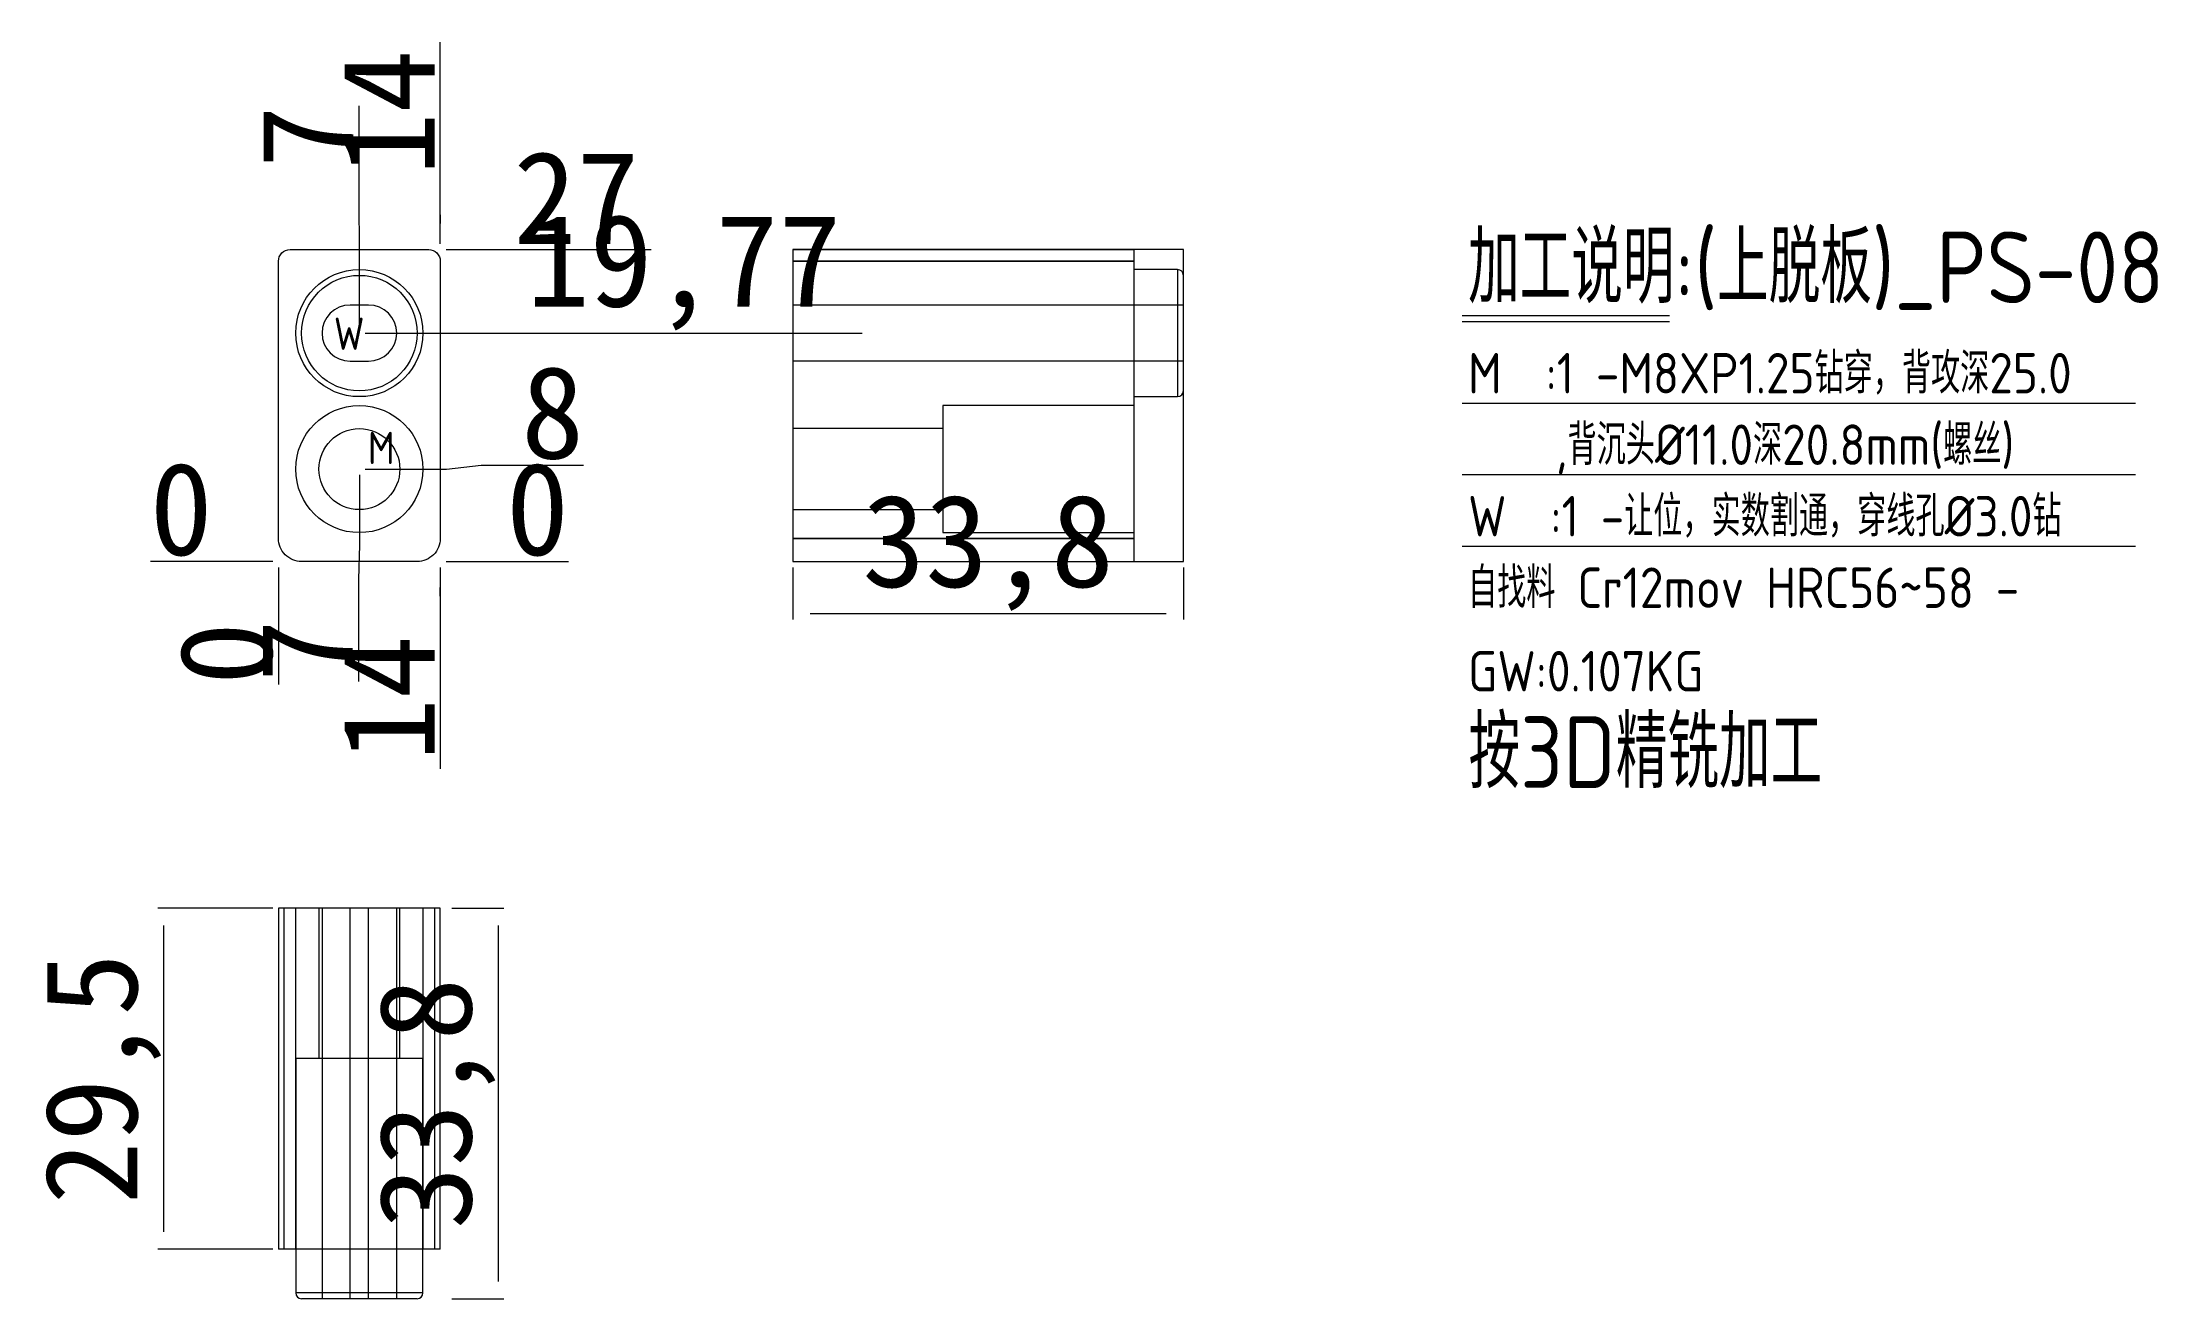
# Model space of a CAD drawing. Header units: millimetres. Extents: x 14862 to 15046, y 49793 to 49902.
import ezdxf

# ---------------------------------------------------------------- set-up
doc = ezdxf.new("R2010")
doc.units = ezdxf.units.MM
doc.linetypes.add('DASHED', pattern=[0])
doc.layers.add('dim', color=4, linetype='Continuous')
doc.layers.add('dim_temp', color=161, linetype='Continuous', lineweight=9)
doc.layers.add('PS', color=7, linetype='Continuous', true_color=0xffffff)
doc.styles.add('_PUG_ERP', font='txt')
doc.styles.add('gbenor', font='gbenor.shx', dxfattribs={"bigfont": 'gbcbig'})
doc.dimstyles.new('_PUG_ERP', dxfattribs={"dimtxt": 8, "dimasz": 1.5, "dimexe": 0.5, "dimexo": 0.5, "dimgap": 0.5, "dimtad": 1, "dimtxsty": '_PUG_ERP', "dimblk": 'CLOSEDBLANK', "dimcen": 0, "dimclrd": 4, "dimclre": 4, "dimclrt": 3, "dimazin": 3, "dimtfac": 1, "dimtmove": 0, "dimatfit": 3, "dimldrblk": 'CLOSEDBLANK', "dimlwd": 9, "dimlwe": 9})

# ---------------------------------------------------------------- blocks, each defined once
blk = doc.blocks.new('*D1266')
at = {"layer": 'Defpoints', "color": 0}
for p in [(14897.4, 49826.99), (14897.4, 49793.19), (14901.9, 49793.19)]:
    blk.add_point(p, dxfattribs=at)
at = {"layer": 'dim_temp', "color": 4, "lineweight": 9}
for p, q in [((14897.9, 49826.99), (14902.4, 49826.99)), ((14901.9, 49825.49), (14901.9, 49794.69)), ((14897.9, 49793.19), (14902.4, 49793.19))]:
    blk.add_line(p, q, dxfattribs=at)
at = {"layer": 'dim_temp', "color": 3, "lineweight": 18, "insert": (14896.63, 49810.09), "char_height": 8, "attachment_point": 5, "rotation": 90, "style": '_PUG_ERP'}
blk.add_mtext('33,8', dxfattribs=at)
blk = doc.blocks.new('_ClosedBlank')
blk = doc.blocks.new('*D1267')
at = {"layer": 'Defpoints', "color": 0}
for p in [(14927.4, 49856.99), (14961.2, 49856.99), (14961.2, 49852.49)]:
    blk.add_point(p, dxfattribs=at)
at = {"layer": 'dim_temp', "color": 4, "lineweight": 9}
for p, q in [((14927.4, 49856.49), (14927.4, 49851.99)), ((14961.2, 49856.49), (14961.2, 49851.99)), ((14928.9, 49852.49), (14959.7, 49852.49))]:
    blk.add_line(p, q, dxfattribs=at)
at = {"layer": 'dim_temp', "color": 3, "lineweight": 18, "insert": (14944.3, 49857.75), "char_height": 8, "attachment_point": 5, "style": '_PUG_ERP'}
blk.add_mtext('33,8', dxfattribs=at)
blk = doc.blocks.new('*D1268')
at = {"layer": 'Defpoints', "color": 0}
for p in [(14882.9, 49856.99), (14896.9, 49856.99), (14902.15, 49856.99)]:
    blk.add_point(p, dxfattribs=at)
at = {"layer": 'dim_temp', "color": 4, "lineweight": 9}
blk.add_line((14897.4, 49856.99), (14907.98, 49856.99), dxfattribs=at)
at = {"layer": 'dim_temp', "color": 3, "lineweight": 18, "insert": (14905.31, 49861.49), "char_height": 8, "attachment_point": 5, "style": '_PUG_ERP'}
blk.add_mtext('0', dxfattribs=at)
blk = doc.blocks.new('*D1269')
at = {"layer": 'Defpoints', "color": 0}
for p in [(14903.45, 49865.34), (14889.9, 49864.99), (14882.9, 49856.99)]:
    blk.add_point(p, dxfattribs=at)
at = {"layer": 'dim_temp', "color": 4, "lineweight": 9}
for p, q in [((14897.45, 49864.99), (14900.45, 49865.34)), ((14900.45, 49865.34), (14909.29, 49865.34)), ((14890.4, 49864.99), (14897.45, 49864.99))]:
    blk.add_line(p, q, dxfattribs=at)
at = {"layer": 'dim_temp', "color": 3, "lineweight": 18, "insert": (14906.62, 49869.84), "char_height": 8, "attachment_point": 5, "style": '_PUG_ERP'}
blk.add_mtext('8', dxfattribs=at)
blk = doc.blocks.new('*D1270')
at = {"layer": 'Defpoints', "color": 0}
for p in [(14889.9, 49876.76), (14902.05, 49876.76), (14882.9, 49856.99)]:
    blk.add_point(p, dxfattribs=at)
at = {"layer": 'dim_temp', "color": 4, "lineweight": 9}
for p, q in [((14890.4, 49876.76), (14896.05, 49876.76)), ((14896.05, 49876.76), (14899.05, 49876.76)), ((14899.05, 49876.76), (14933.41, 49876.76))]:
    blk.add_line(p, q, dxfattribs=at)
at = {"layer": 'dim_temp', "color": 3, "lineweight": 18, "insert": (14917.98, 49882.02), "char_height": 8, "attachment_point": 5, "style": '_PUG_ERP'}
blk.add_mtext('19,77', dxfattribs=at)
blk = doc.blocks.new('*D1271')
at = {"layer": 'Defpoints', "color": 0}
for p in [(14896.9, 49883.99), (14901.7, 49883.99), (14882.9, 49856.99)]:
    blk.add_point(p, dxfattribs=at)
at = {"layer": 'dim_temp', "color": 4, "lineweight": 9}
blk.add_line((14897.4, 49883.99), (14915.15, 49883.99), dxfattribs=at)
at = {"layer": 'dim_temp', "color": 3, "lineweight": 18, "insert": (14908.67, 49888.49), "char_height": 8, "attachment_point": 5, "style": '_PUG_ERP'}
blk.add_mtext('27', dxfattribs=at)
blk = doc.blocks.new('*D1272')
at = {"layer": 'Defpoints', "color": 0}
for p in [(14877.65, 49856.99), (14882.9, 49856.99), (14882.9, 49856.99)]:
    blk.add_point(p, dxfattribs=at)
at = {"layer": 'dim_temp', "color": 4, "lineweight": 9}
blk.add_line((14882.4, 49856.99), (14871.81, 49856.99), dxfattribs=at)
at = {"layer": 'dim_temp', "color": 3, "lineweight": 18, "insert": (14874.48, 49861.49), "char_height": 8, "attachment_point": 5, "style": '_PUG_ERP'}
blk.add_mtext('0', dxfattribs=at)
blk = doc.blocks.new('*D1273')
at = {"layer": 'Defpoints', "color": 0}
for p in [(14882.9, 49856.99), (14896.9, 49856.99), (14896.9, 49851.74)]:
    blk.add_point(p, dxfattribs=at)
at = {"layer": 'dim_temp', "color": 4, "lineweight": 9}
for p, q in [((14896.9, 49856.49), (14896.9, 49853.99)), ((14896.9, 49853.99), (14896.9, 49854.74)), ((14896.9, 49854.74), (14896.9, 49839.05))]:
    blk.add_line(p, q, dxfattribs=at)
at = {"layer": 'dim_temp', "color": 3, "lineweight": 18, "insert": (14892.4, 49845.15), "char_height": 8, "attachment_point": 5, "rotation": 90, "style": '_PUG_ERP'}
blk.add_mtext('14', dxfattribs=at)
blk = doc.blocks.new('*D1274')
at = {"layer": 'Defpoints', "color": 0}
for p in [(14889.9, 49864.99), (14882.9, 49856.99), (14889.82, 49852.43)]:
    blk.add_point(p, dxfattribs=at)
at = {"layer": 'dim_temp', "color": 4, "lineweight": 9}
for p, q in [((14889.9, 49864.49), (14889.9, 49858.43)), ((14889.9, 49858.43), (14889.82, 49855.43)), ((14889.82, 49855.43), (14889.82, 49846.6))]:
    blk.add_line(p, q, dxfattribs=at)
at = {"layer": 'dim_temp', "color": 3, "lineweight": 18, "insert": (14885.32, 49849.27), "char_height": 8, "attachment_point": 5, "rotation": 90, "style": '_PUG_ERP'}
blk.add_mtext('7', dxfattribs=at)
blk = doc.blocks.new('*D1275')
at = {"layer": 'Defpoints', "color": 0}
for p in [(14882.9, 49856.99), (14882.9, 49856.99), (14882.9, 49852.19)]:
    blk.add_point(p, dxfattribs=at)
at = {"layer": 'dim_temp', "color": 4, "lineweight": 9}
blk.add_line((14882.9, 49856.49), (14882.9, 49846.36), dxfattribs=at)
at = {"layer": 'dim_temp', "color": 3, "lineweight": 18, "insert": (14878.4, 49849.03), "char_height": 8, "attachment_point": 5, "rotation": 90, "style": '_PUG_ERP'}
blk.add_mtext('0', dxfattribs=at)
blk = doc.blocks.new('*D1276')
at = {"layer": 'Defpoints', "color": 0}
for p in [(14896.9, 49889.24), (14896.9, 49883.99), (14882.9, 49856.99)]:
    blk.add_point(p, dxfattribs=at)
at = {"layer": 'dim_temp', "color": 4, "lineweight": 9}
for p, q in [((14896.9, 49886.24), (14896.9, 49901.93)), ((14896.9, 49884.49), (14896.9, 49886.99)), ((14896.9, 49886.99), (14896.9, 49886.24))]:
    blk.add_line(p, q, dxfattribs=at)
at = {"layer": 'dim_temp', "color": 3, "lineweight": 18, "insert": (14892.4, 49895.84), "char_height": 8, "attachment_point": 5, "rotation": 90, "style": '_PUG_ERP'}
blk.add_mtext('14', dxfattribs=at)
blk = doc.blocks.new('*D1277')
at = {"layer": 'Defpoints', "color": 0}
for p in [(14889.88, 49890.58), (14889.9, 49876.76), (14882.9, 49856.99)]:
    blk.add_point(p, dxfattribs=at)
at = {"layer": 'dim_temp', "color": 4, "lineweight": 9}
for p, q in [((14889.88, 49887.58), (14889.88, 49896.42)), ((14889.9, 49884.58), (14889.88, 49887.58)), ((14889.9, 49877.26), (14889.9, 49884.58))]:
    blk.add_line(p, q, dxfattribs=at)
at = {"layer": 'dim_temp', "color": 3, "lineweight": 18, "insert": (14885.38, 49893.75), "char_height": 8, "attachment_point": 5, "rotation": 90, "style": '_PUG_ERP'}
blk.add_mtext('7', dxfattribs=at)
blk = doc.blocks.new('*D1278')
at = {"layer": 'Defpoints', "color": 0}
for p in [(14872.97, 49826.99), (14882.9, 49826.99), (14882.9, 49797.49)]:
    blk.add_point(p, dxfattribs=at)
at = {"layer": 'dim_temp', "color": 4, "lineweight": 9}
for p, q in [((14882.4, 49826.99), (14872.47, 49826.99)), ((14872.97, 49798.99), (14872.97, 49825.49)), ((14882.4, 49797.49), (14872.47, 49797.49))]:
    blk.add_line(p, q, dxfattribs=at)
at = {"layer": 'dim_temp', "color": 3, "lineweight": 18, "insert": (14867.71, 49812.24), "char_height": 8, "attachment_point": 5, "rotation": 90, "style": '_PUG_ERP'}
blk.add_mtext('29,5', dxfattribs=at)

msp = doc.modelspace()

# ---------------------------------------------------------------- linework, layer by layer
at = {"layer": 'dim', "color": 8, "linetype": 'Continuous', "lineweight": 18}
for p, q in [((14985.305, 49878.285), (15003.273, 49878.285)), ((14985.305, 49877.766), (15003.273, 49877.766)), ((14985.305, 49870.713), (15043.583, 49870.713)), ((14985.305, 49864.524), (15043.583, 49864.524)), ((14985.305, 49858.336), (15043.583, 49858.336))]:
    msp.add_line(p, q, dxfattribs=at)
at = {"layer": 'dim', "color": 252, "linetype": 'DASHED', "lineweight": 18, "ltscale": 0.170729}
msp.add_lwpolyline([(14927.395, 49856.993), (14961.195, 49856.993), (14961.195, 49883.993), (14927.395, 49883.993)], close=True, dxfattribs=at)
at = {"layer": 'PS', "color": 11, "linetype": 'Continuous', "lineweight": 18}
for p, q in [((14927.395, 49883.993), (14927.395, 49882.993)), ((14927.395, 49883.993), (14956.895, 49883.993)), ((14956.895, 49883.993), (14956.895, 49882.993)), ((14927.395, 49882.993), (14927.395, 49858.993)), ((14956.895, 49882.993), (14956.895, 49858.993)), ((14960.695, 49882.263), (14956.895, 49882.263)), ((14961.195, 49876.763), (14961.195, 49881.763)), ((14961.195, 49871.763), (14961.195, 49876.763)), ((14956.895, 49871.263), (14960.695, 49871.263)), ((14927.395, 49858.993), (14927.395, 49856.993)), ((14956.895, 49858.993), (14956.895, 49856.993)), ((14927.395, 49856.993), (14956.895, 49856.993)), ((14884.395, 49826.993), (14882.895, 49826.993)), ((14882.895, 49826.993), (14882.895, 49797.493)), ((14895.395, 49826.993), (14884.395, 49826.993)), ((14896.895, 49826.993), (14895.395, 49826.993)), ((14896.895, 49797.493), (14896.895, 49826.993)), ((14884.395, 49797.493), (14882.895, 49797.493)), ((14884.395, 49797.493), (14884.395, 49793.693)), ((14895.395, 49797.493), (14884.395, 49797.493)), ((14895.395, 49793.693), (14895.395, 49797.493)), ((14896.895, 49797.493), (14895.395, 49797.493)), ((14894.895, 49793.193), (14884.895, 49793.193))]:
    msp.add_line(p, q, dxfattribs=at)
at = {"layer": 'PS', "color": 155, "linetype": 'DASHED', "lineweight": 13, "ltscale": 0.170729}
for p, q in [((14927.395, 49882.993), (14956.895, 49882.993)), ((14960.695, 49882.263), (14960.695, 49871.263)), ((14927.395, 49858.993), (14956.895, 49858.993)), ((14883.395, 49797.493), (14883.395, 49826.993)), ((14889.095, 49793.193), (14889.095, 49826.993)), ((14889.095, 49793.193), (14889.095, 49826.993)), ((14890.695, 49793.193), (14890.695, 49826.993)), ((14890.695, 49793.193), (14890.695, 49826.993)), ((14896.395, 49826.993), (14896.395, 49797.493))]:
    msp.add_line(p, q, dxfattribs=at)
at = {"layer": 'PS', "color": 155, "linetype": 'Continuous', "lineweight": 18}
for p, q in [((14956.895, 49882.993), (14927.395, 49882.993)), ((14960.695, 49882.263), (14960.695, 49876.763)), ((14960.695, 49876.763), (14960.695, 49871.263)), ((14956.895, 49858.993), (14927.395, 49858.993)), ((14884.395, 49797.493), (14884.395, 49826.993)), ((14895.395, 49826.993), (14895.395, 49797.493)), ((14895.395, 49793.693), (14884.395, 49793.693))]:
    msp.add_line(p, q, dxfattribs=at)
at = {"layer": 'PS', "color": 1, "linetype": 'DASHED', "lineweight": 13, "ltscale": 0.170729}
for p, q in [((14961.195, 49879.193), (14927.395, 49879.193)), ((14961.195, 49874.333), (14927.395, 49874.333)), ((14893.125, 49793.193), (14893.125, 49826.993))]:
    msp.add_line(p, q, dxfattribs=at)
at = {"layer": 'PS', "color": 31, "linetype": 'DASHED', "lineweight": 13, "ltscale": 0.170729}
for p, q in [((14956.895, 49870.493), (14940.395, 49870.493)), ((14940.395, 49870.493), (14940.395, 49864.993)), ((14940.395, 49868.496), (14927.395, 49868.496)), ((14940.395, 49864.993), (14940.395, 49859.493)), ((14927.395, 49861.489), (14940.395, 49861.489)), ((14940.395, 49859.493), (14956.895, 49859.493)), ((14886.392, 49826.993), (14886.392, 49813.993)), ((14893.399, 49813.993), (14893.399, 49826.993)), ((14884.395, 49813.993), (14884.395, 49797.493)), ((14895.395, 49813.993), (14884.395, 49813.993)), ((14895.395, 49797.493), (14895.395, 49813.993))]:
    msp.add_line(p, q, dxfattribs=at)
at = {"layer": 'PS', "color": 11, "linetype": 'DASHED', "lineweight": 13, "ltscale": 0.170729}
msp.add_line((14886.665, 49826.993), (14886.665, 49793.193), dxfattribs=at)
at = {"layer": 'PS', "color": 11, "lineweight": 18}
msp.add_lwpolyline([(14894.895, 49856.993), (14884.895, 49856.993, -0.4142136), (14882.895, 49858.993), (14882.895, 49882.993, -0.4142136), (14883.895, 49883.993), (14895.895, 49883.993, -0.4142136), (14896.895, 49882.993), (14896.895, 49858.993, -0.4142136)], format="xyb", close=True, dxfattribs=at)
at = {"layer": 'PS', "color": 1, "lineweight": 18}
msp.add_lwpolyline([(14889.095, 49879.193, 1), (14889.095, 49874.333), (14890.695, 49874.333, 1), (14890.695, 49879.193)], format="xyb", close=True, dxfattribs=at)
at = {"layer": 'PS', "color": 30, "linetype": 'DASHED', "lineweight": 13, "ltscale": 0.170729}
for centre, radius in [((14889.895, 49876.763), 5.5), ((14889.895, 49876.763), 5), ((14889.895, 49864.993), 5.5)]:
    msp.add_circle(centre, radius, dxfattribs=at)
at = {"layer": 'PS', "color": 42, "linetype": 'Continuous', "lineweight": 18}
msp.add_circle((14889.895, 49864.993), 3.503, dxfattribs=at)
at = {"layer": 'PS', "color": 11, "linetype": 'Continuous', "lineweight": 18}
for centre, start, end in [((14960.695, 49881.763), 0, 90), ((14960.695, 49871.763), 270, 0), ((14884.895, 49793.693), 180, 270), ((14894.895, 49793.693), 270, 0)]:
    msp.add_arc(centre, 0.5, start, end, dxfattribs=at)

# ---------------------------------------------------------------- texts
at = {"layer": 'dim', "color": 4, "lineweight": 18, "style": 'gbenor'}
for s, height, p in [('加工说明:(上脱板)_PS-08', 6.2, (14985.831, 49879.357)), ('W', 2.8, (14887.684, 49875.314)), ('M  :1 -M8XP1.25钻穿，背攻深25.0', 3.5, (14985.83, 49871.544)), ('    ,背沉头%%c11.0深20.8mm(螺丝)', 3.5, (14985.83, 49865.356)), ('M', 2.8, (14890.628, 49865.426)), ('自找料 Cr12mov HRC56~58 - ', 3.5, (14985.83, 49852.979)), ('GW:0.107KG ', 3.5, (14985.83, 49845.752))]:
    msp.add_text(s, height=height, dxfattribs=at).set_placement(p)
at = {"layer": 'dim', "color": 1, "lineweight": 18, "style": 'gbenor'}
msp.add_text('W  :1 -让位，实数割通，穿线孔%%c3.0钻', height=3.5, dxfattribs=at).set_placement((14985.83, 49859.167))
at = {"layer": 'dim', "color": 21, "lineweight": 18, "style": 'gbenor'}
msp.add_text('按3D精铣加工', height=6.2, dxfattribs=at).set_placement((14985.88, 49837.396))

# ---------------------------------------------------------------- dimensions: what is measured, and where the dimension line sits
at = {"layer": 'dim_temp', "lineweight": 18}
for feature_location, offset, dtype, origin, picture, middle in [((14896.895, 49883.993), (0, 5.25), 1, (14882.895, 49856.993), '*D1276', (14892.395, 49895.838)), ((14889.895, 49876.763), (-0.019, 13.819), 1, (14882.895, 49856.993), '*D1277', (14885.376, 49893.748)), ((14896.895, 49883.993), (4.8, 0), 0, (14882.895, 49856.993), '*D1271', (14908.672, 49888.493)), ((14889.895, 49876.763), (12.158, 0), 0, (14882.895, 49856.993), '*D1270', (14917.982, 49882.025)), ((14889.895, 49864.993), (13.558, 0.345), 0, (14882.895, 49856.993), '*D1269', (14906.62, 49869.838)), ((14882.89547248, 49856.992628145), (-5.25, 0), 0, (14882.89547248, 49856.992628145), '*D1272', (14874.478805813, 49861.492628145)), ((14896.8954725, 49856.992628145), (5.25, 0), 0, (14882.89547248, 49856.992628145), '*D1268', (14905.312139166, 49861.492628145)), ((14889.895, 49864.993), (-0.073, -12.56), 1, (14882.895, 49856.993), '*D1274', (14885.322, 49849.266)), ((14882.89547248, 49856.992628145), (0, -4.8), 1, (14882.89547248, 49856.992628145), '*D1275', (14878.39547248, 49849.025961478)), ((14896.895, 49856.993), (0, -5.25), 1, (14882.895, 49856.993), '*D1273', (14892.395, 49845.147))]:
    dim = msp.add_ordinate_dim(feature_location=feature_location, offset=offset, dtype=dtype, origin=origin, dimstyle='_PUG_ERP', dxfattribs=at)
    dim.commit()
    dim.dimension.update_dxf_attribs({"geometry": picture, "text_midpoint": middle})
dim = msp.add_linear_dim(base=(14961.195, 49852.493), p1=(14927.395, 49856.993), p2=(14961.195, 49856.993), dimstyle='_PUG_ERP', dxfattribs=at)
dim.commit()
dim.dimension.update_dxf_attribs({"geometry": '*D1267', "text_midpoint": (14944.295, 49857.755)})
for base, p1, p2, picture, middle in [((14872.974, 49826.993), (14882.895, 49797.493), (14882.895, 49826.993), '*D1278', (14867.712, 49812.243)), ((14901.895, 49793.193), (14897.395, 49826.993), (14897.395, 49793.193), '*D1266', (14896.634, 49810.093))]:
    dim = msp.add_linear_dim(base=base, p1=p1, p2=p2, angle=90, dimstyle='_PUG_ERP', dxfattribs=at)
    dim.commit()
    dim.dimension.update_dxf_attribs({"geometry": picture, "text_midpoint": middle})

doc.saveas('drawing.dxf')
